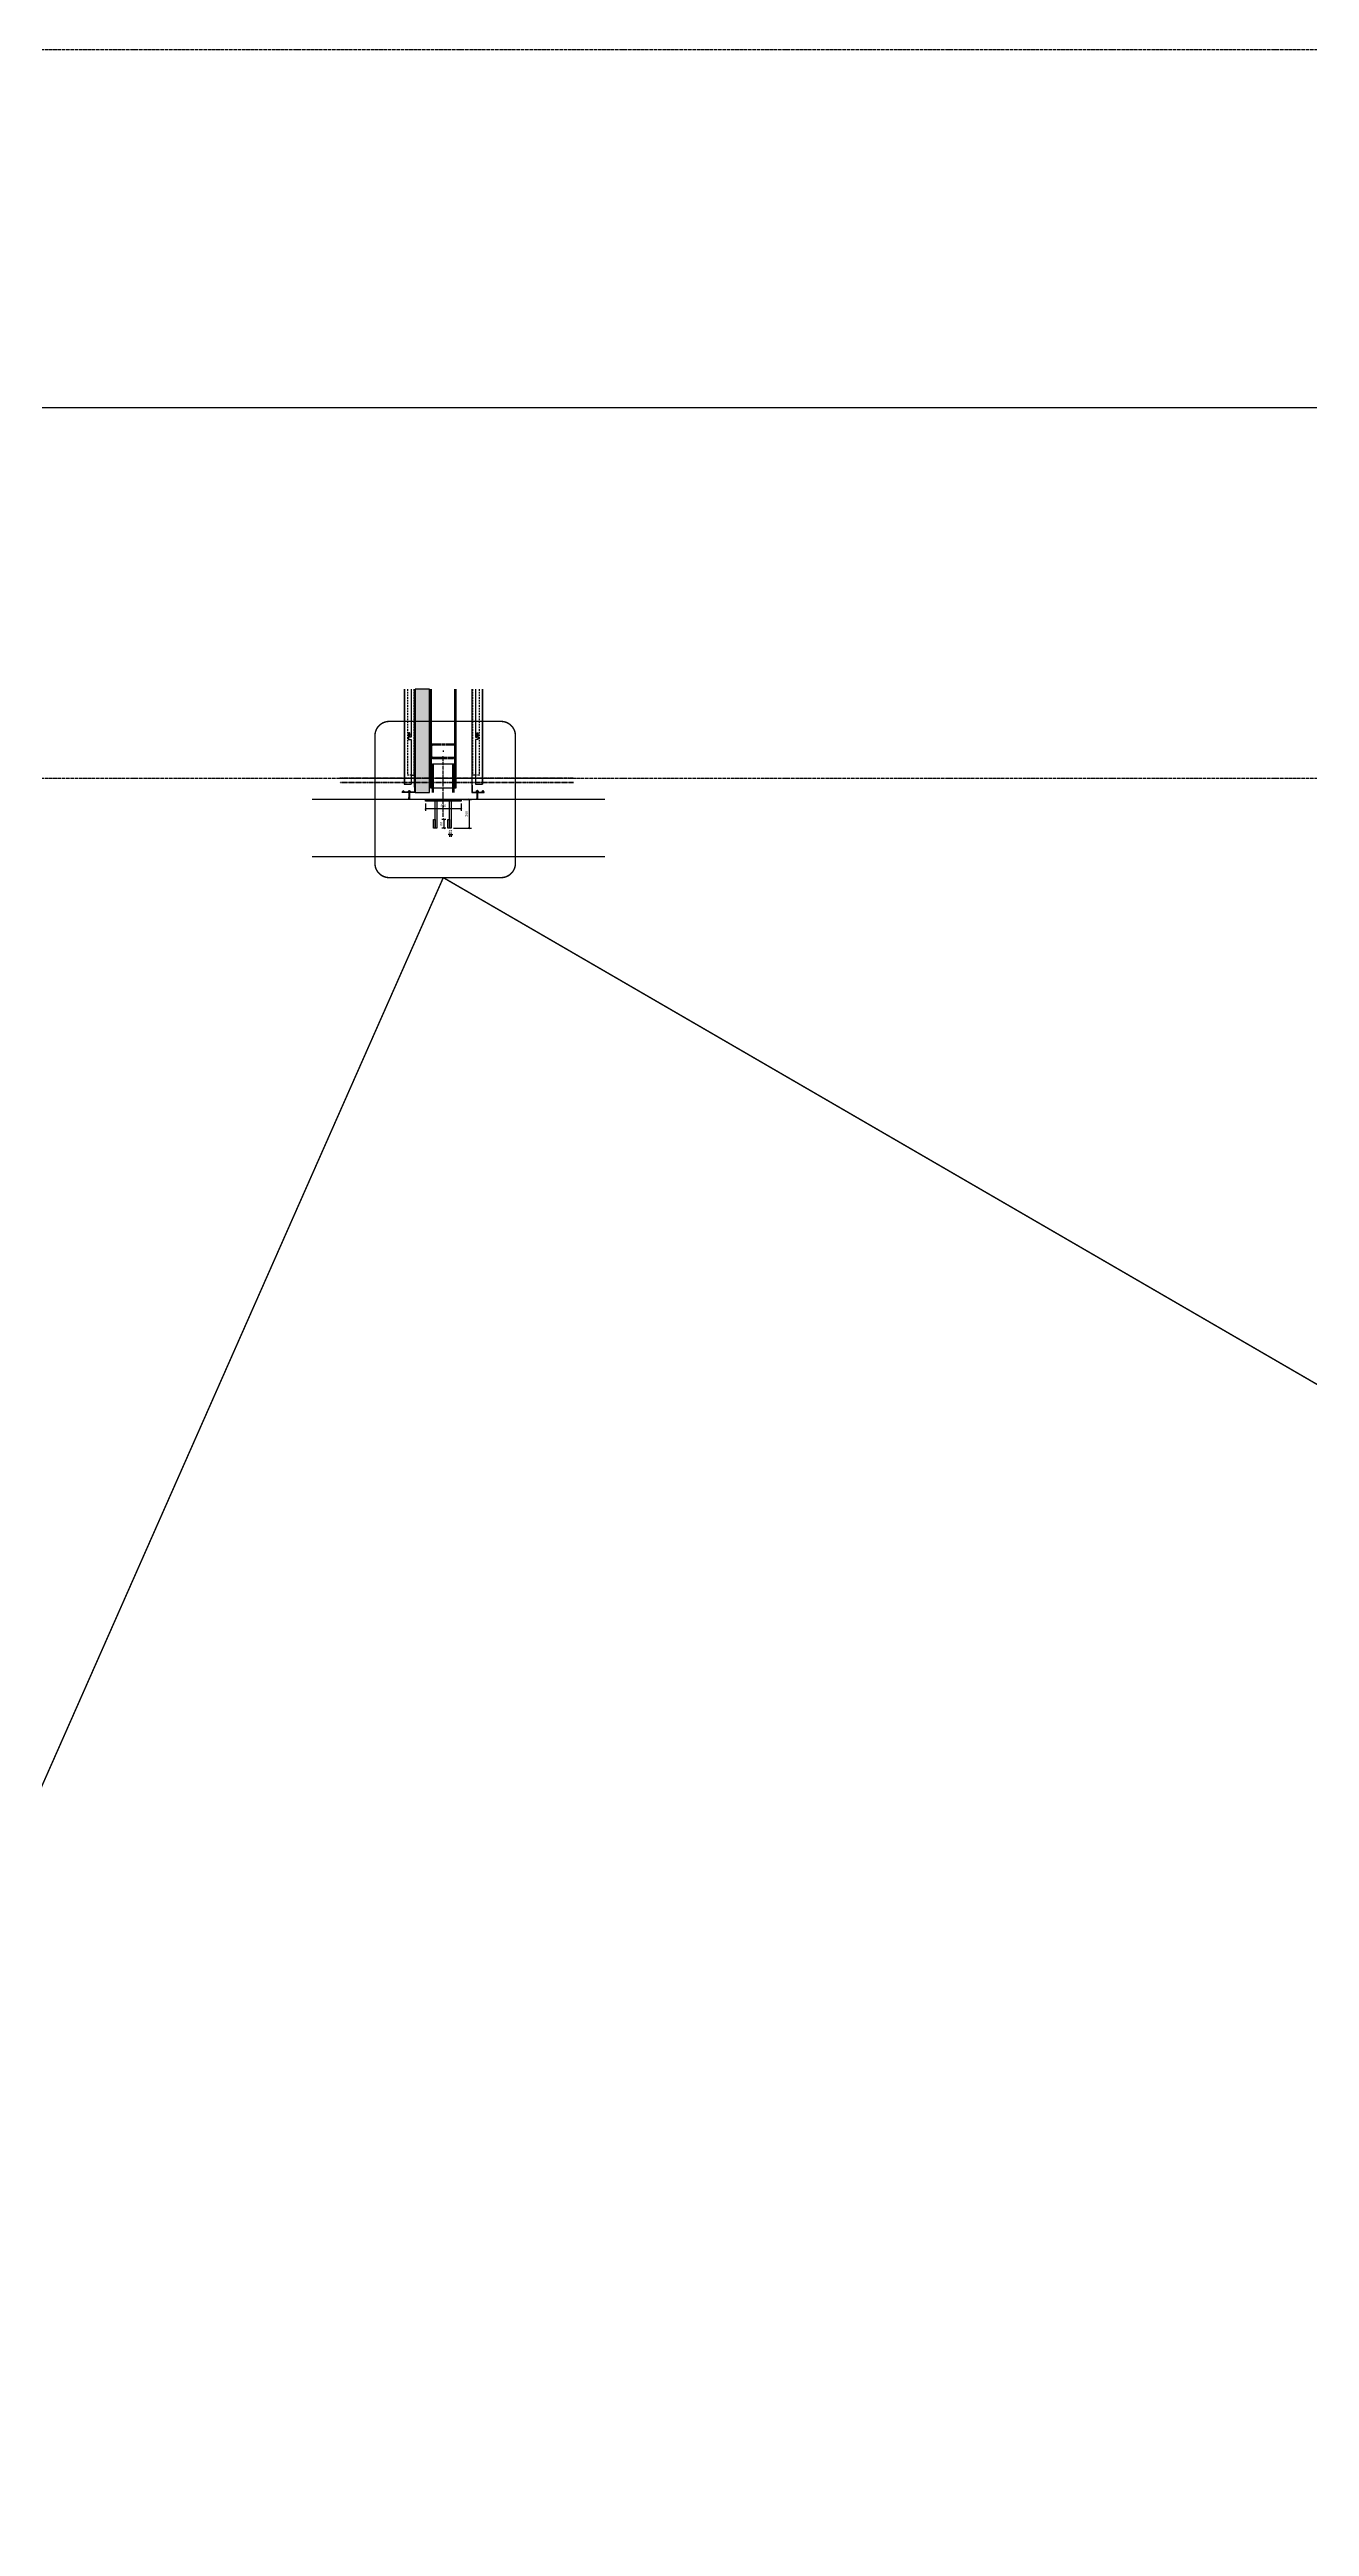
# Model space of a CAD drawing. Header units: millimetres. Extents: x 0 to 119933, y -45162 to 41221.
# Drawn here: x 78264 to 87105, y -17383 to 0 of the extents above; entities that cross this region are included whole.
import ezdxf

# ---------------------------------------------------------------- set-up
doc = ezdxf.new("R2010")
doc.units = ezdxf.units.MM
for name, pattern in [('ACAD_ISO02W100', [15, 12, -3]), ('ACAD_ISO04W100', [30, 24, -3, 0, -3]), ('CENTER', [2, 1.25, -0.25, 0.25, -0.25]), ('CENTER-PISA', [11, 6, -2, 1, -2]), ('CENTER2', [28.575, 19.05, -3.175, 3.175, -3.175]), ('DASH', [0.35, 0.25, -0.1]), ('DASHED', [0.75, 0.5, -0.25]), ('HIDDEN', [0.375, 0.25, -0.125])]:
    doc.linetypes.add(name, pattern=pattern)
doc.layers.get('DEFPOINTS').update_dxf_attribs({"color": 166})
doc.layers.add('_EDO-BYOTHERS-SECTION', color=250, linetype='HIDDEN', lineweight=30)
for name, color, linetype in [('F-Alum', 4, 'Continuous'), ('F-steel', 3, 'Continuous'), ('F_ALUM', 4, 'Continuous'), ('F_CNTR', 1, 'ACAD_ISO04W100'), ('F_CONC', 7, 'Continuous'), ('F_DASH', 8, 'ACAD_ISO02W100'), ('F_FIXS', 1, 'Continuous'), ('F_SEAL', 8, 'Continuous'), ('F_STEL', 3, 'Continuous'), ('INSUL', 8, 'Continuous'), ('中心线', 1, 'CENTER2'), ('螺栓钉类', 241, 'Continuous')]:
    doc.layers.add(name, color=color, linetype=linetype)
doc.styles.add('Arial', font='arial.ttf')
doc.dimstyles.new('10x of Arup4', dxfattribs={"dimscale": 10, "dimtxt": 1.7, "dimasz": 1, "dimexe": 1.5, "dimexo": 1.5, "dimgap": 1, "dimtad": 1, "dimdec": 1, "dimdsep": 46, "dimtxsty": 'Arial', "dimblk": 'OBLIQUE', "dimcen": 0, "dimclrd": 1, "dimclre": 1, "dimclrt": 7, "dimadec": 0, "dimazin": 0, "dimtfac": 1, "dimtdec": 1, "dimtix": 1, "dimtofl": 0, "dimtmove": 2, "dimatfit": 3, "dimfxl": 5, "dimtfill": 1, "dimtolj": 1, "dimtzin": 0, "dimlwd": -1, "dimlwe": -1, "dimarcsym": 0})
pattern_1 = [(45, (-191682.4891, 68303.0561), (-0.8838834765, 0.8838834765), []), (135, (-191682.4891, 68303.0561), (-0.8838834765, -0.8838834765), [])]

# ---------------------------------------------------------------- blocks, each defined once
blk = doc.blocks.new('*U243')
at = {"layer": 'INSUL', "lineweight": 0}
h = blk.add_hatch(dxfattribs=at)
h.set_pattern_fill('岩棉', color=256, scale=100, style=0, pattern_type=2)
h.set_pattern_definition([(171.7889, (53.3, 199.0476), (-673.201724, 100.000002), [3.3342, -696.8454]), (146.90866, (56.223, 197.1429), (-158.400404, 100.000001), [3.4887, -729.1451]), (132.32733, (58.3914, 194.762), (-178.200457, 199.999999), [3.2205, -673.0858]), (114.797, (59.7115, 191.905), (-39.6001, 100), [3.1473, -327.3221]), (91.62022, (59.8057, 188.5714), (-19.80005, 600), [3.3347, -696.9453]), (82.824825, (50.09429, 111.42857), (138.600349442, 1099.999997034), [77.75174, -16250.113]), (97.175175, (69.70576, 111.42857), (-138.600352483, 1099.999996652), [77.75174, -16250.113]), (88.37978, (59.9943, 188.5714), (19.800043, 600), [3.3347, -696.9453]), (65.203, (60.0886, 191.905), (39.6001, 100), [3.1473, -327.3221]), (47.67267, (61.4086, 194.762), (178.200457, 200), [3.2205, -673.0858]), (33.09134, (63.5772, 197.1429), (158.400403, 100.000004), [3.4887, -729.1451]), (8.2111, (66.5, 199.0476), (673.201725, 100), [3.3342, -696.8454]), (87.1662, (50, 109.524), (19.80004, 300), [1.9071, -398.5826]), (103.9014, (50.4714, 107.619), (-79.200203, 300), [1.9622, -410.107]), (111.6036, (51.226, 105.714), (-19.80005, 100), [2.0487, -105.5067]), (122.76135, (52.4514, 103.8095), (-59.400154, 100), [2.265, -473.3977]), (138.29055, (54.0543, 102.381), (-118.800303, 100.000002), [2.147, -448.741]), (152.0035, (55.8457, 101.4286), (-178.200458, 100), [2.0289, -424.0312]), (166.4772, (57.8257, 100.9524), (-396.001014, 100.000003), [2.0365, -425.6205]), (167.07075, (59.9, 100.476), (-415.801066, 100), [2.1282, -444.8039]), (12.92924, (59.9, 100.476), (415.801066, 100), [2.1282, -444.8039]), (13.5228, (61.9743, 100.9524), (396.001015, 100), [2.0365, -425.6205]), (27.9965, (63.9543, 101.4286), (198.000505, 100.000004), [2.0289, -424.0312]), (41.70945, (65.7458, 102.381), (118.800302, 100.000003), [2.147, -448.741]), (57.23865, (67.3486, 103.8095), (198.000504, 300.000002), [2.265, -473.3977]), (68.3964, (68.574, 105.714), (19.80005, 100), [2.0487, -105.5067]), (76.0986, (69.3286, 107.619), (19.80005, 100), [1.9622, -410.107]), (92.8338, (69.8, 109.524), (-19.80005, 300), [1.9071, -398.5826])])
h.paths.add_polyline_path([(0, 0), (725, 0), (725, 100), (0, 100)])
at = {"layer": 'INSUL'}
blk.add_lwpolyline([(0, 0), (725, 0), (725, 100), (0, 100)], close=True, dxfattribs=at)
blk = doc.blocks.new('M10-NUT-S')
at = {"color": 251, "linetype": 'ACAD_ISO04W100', "ltscale": 0.2}
blk.add_line((12, 0), (-3, 0), dxfattribs=at)
blk.add_lwpolyline([(1, -9), (5, -9), (8, -9, 0.575805), (8, -5, 0.288675), (8, 5, 0.575805), (8, 9), (5, 9), (1, 9, 0.575805), (1, 5, 0.288675), (1, -5, 0.575805)], format="xyb", close=True)
for points in [[(0, -7), (0, 7)], [(1, 5), (5, 5), (8, 5)], [(10, -7), (10, 7)], [(1, -5), (5, -5), (8, -5)]]:
    blk.add_lwpolyline(points)
blk = doc.blocks.new('M10-NUT-GROUP')
at = {"color": 251, "linetype": 'ACAD_ISO04W100', "ltscale": 0.2}
blk.add_line((22, 0), (-3, 0), dxfattribs=at)
for p, q in [((1, 1), (0, 0)), ((1, 0), (0, -1))]:
    blk.add_line(p, q)
blk.add_lwpolyline([(1, -10), (1, 10), (0, 10), (0, -10)], close=True)
for points in [[(1, -7), (1, 7)], [(13, 4), (13, -4)], [(14, 4), (15, -4)]]:
    blk.add_lwpolyline(points)
blk.add_lwpolyline([(11, 4, 0.267949), (11, 4), (12, 5), (12, 5), (12, 4, 0.57735), (13, 4), (13, 5), (13, 5), (14, 4, 0.57735), (14, 4), (15, 5), (16, 4), (16, -4), (15, -5), (15, -4, 0.57735), (15, -4), (14, -5), (14, -5), (13, -4, 0.579837), (13, -4), (13, -5), (12, -5), (12, -4, 0.579837), (12, -4), (11, -5), (11, -5)], format="xyb")
blk.add_blockref('M10-NUT-S', (1, 0))
blk = doc.blocks.new('M10-MECHANICAL ANCHOR')
for p, q in [((-5, 0), (-5, -72)), ((5, 0), (5, -72)), ((-5, -72), (5, -72)), ((-5, -93), (-5, -89)), ((-5, -93), (-5, -97)), ((-5, -93), (5, -93)), ((-5, -97), (5, -97)), ((-4, -76), (-4, -72)), ((4, -72), (4, -76)), ((5, -89), (5, -93)), ((5, -93), (5, -97))]:
    blk.add_line(p, q)
at = {"color": 251, "linetype": 'CENTER'}
blk.add_line((0, 22), (0, -104), dxfattribs=at)
blk.add_lwpolyline([(-13, 0), (-13, 1), (12, 1), (12, 0)], close=True)
for points in [[(-6, -89), (0, -89, 1.061049), (-1, -85, -1.339139), (-1, -82, 1.339139), (-1, -79, -0.484532), (-3, -76), (-5, -76)], [(-2, -76, 0.494935), (-1, -78, -1.315172), (-1, -82, 1.339139), (-1, -85, -0.843584), (1, -89), (6, -89), (5, -76)]]:
    blk.add_lwpolyline(points, format="xyb", close=True)
at = {"rotation": 90}
blk.add_blockref('M10-NUT-GROUP', (0, 1), dxfattribs=at)
blk = doc.blocks.new('ddddddsflkdajfk')
at = {"xscale": 0.5, "yscale": 0.5, "zscale": 0.5, "rotation": 90}
blk.add_blockref('M10-MECHANICAL ANCHOR', (0, 0), dxfattribs=at)
blk = doc.blocks.new('A$C3041749B')
at = {"layer": 'F_SEAL'}
h = blk.add_hatch(dxfattribs=at)
h.set_pattern_fill('ANSI37', color=256, scale=10)
h.set_pattern_definition([(45, (-31185.409, 144.5434), (-0.883883476, 0.883883476), []), (135, (-31185.409, 144.5434), (-0.883883476, -0.883883476), [])])
edge = h.paths.add_edge_path()
edge.add_line((-1, 11), (-1, 11))
edge.add_line((-1, 11), (-1, 11))
edge.add_line((-1, 11), (-1, 11))
edge.add_line((-1, 11), (-1, 11))
edge.add_line((-1, 11), (-1, 11))
edge.add_line((-1, 11), (-2, 11))
edge.add_line((-2, 11), (-2, 11))
edge.add_line((-2, 11), (-2, 10))
edge.add_line((-2, 10), (-2, 10))
edge.add_line((-2, 10), (-2, 10))
edge.add_line((-2, 10), (-2, 10))
edge.add_line((-2, 10), (-2, 10))
edge.add_line((-2, 10), (-2, 10))
edge.add_line((-2, 10), (-2, 10))
edge.add_line((-2, 10), (-2, 10))
edge.add_line((-2, 10), (-2, 10))
edge.add_line((-2, 10), (-2, 10))
edge.add_line((-2, 10), (-2, 9))
edge.add_line((-2, 9), (-2, 9))
edge.add_line((-2, 9), (-2, 9))
edge.add_line((-2, 9), (-2, 9))
edge.add_line((-2, 9), (-3, 9))
edge.add_line((-3, 9), (-3, 9))
edge.add_line((-3, 9), (-3, 9))
edge.add_line((-3, 9), (-3, 9))
edge.add_line((-3, 9), (-3, 9))
edge.add_line((-3, 9), (-3, 9))
edge.add_line((-3, 9), (-3, 9))
edge.add_line((-3, 9), (-3, 8))
edge.add_line((-3, 8), (-3, 8))
edge.add_line((-3, 8), (-3, 8))
edge.add_line((-3, 8), (-3, 8))
edge.add_line((-3, 8), (-4, 8))
edge.add_line((-4, 8), (-4, 8))
edge.add_line((-4, 8), (-4, 8))
edge.add_line((-4, 8), (-4, 8))
edge.add_line((-4, 8), (-4, 8))
edge.add_line((-4, 8), (-4, 8))
edge.add_line((-4, 8), (-4, 8))
edge.add_line((-4, 8), (-4, 8))
edge.add_line((-4, 8), (-4, 8))
edge.add_line((-4, 8), (-4, 8))
edge.add_line((-4, 8), (-4, 8))
edge.add_line((-4, 8), (-5, 7))
edge.add_line((-5, 7), (-5, 7))
edge.add_line((-5, 7), (-5, 7))
edge.add_line((-5, 7), (-5, 7))
edge.add_line((-5, 7), (-5, 7))
edge.add_line((-5, 7), (-5, 7))
edge.add_line((-5, 7), (-5, 7))
edge.add_line((-5, 7), (-5, 7))
edge.add_line((-5, 7), (-5, 7))
edge.add_line((-5, 7), (-5, 7))
edge.add_line((-5, 7), (-5, 6))
edge.add_line((-5, 6), (-5, 6))
edge.add_line((-5, 6), (-5, 6))
edge.add_line((-5, 6), (-5, 6))
edge.add_line((-5, 6), (-5, 6))
edge.add_line((-5, 6), (-5, 6))
edge.add_line((-5, 6), (-6, 6))
edge.add_line((-6, 6), (-6, 6))
edge.add_line((-6, 6), (-6, 6))
edge.add_line((-6, 6), (-6, 5))
edge.add_line((-6, 5), (-6, 5))
edge.add_line((-6, 5), (-6, 5))
edge.add_line((-6, 5), (-6, 5))
edge.add_line((-6, 5), (-6, 5))
edge.add_line((-6, 5), (-6, 5))
edge.add_line((-6, 5), (-6, 5))
edge.add_line((-6, 5), (-6, 5))
edge.add_line((-6, 5), (-6, 4))
edge.add_line((-6, 4), (-6, 4))
edge.add_line((-6, 4), (-6, 4))
edge.add_line((-6, 4), (-6, 4))
edge.add_line((-6, 4), (-6, 4))
edge.add_line((-6, 4), (-6, 4))
edge.add_line((-6, 4), (-6, 4))
edge.add_line((-6, 4), (-6, 4))
edge.add_line((-6, 4), (-6, 4))
edge.add_line((-6, 4), (-6, 3))
edge.add_line((-6, 3), (-6, 3))
edge.add_line((-6, 3), (-6, 3))
edge.add_line((-6, 3), (-6, 3))
edge.add_line((-6, 3), (-6, 3))
edge.add_line((-6, 3), (-6, 3))
edge.add_line((-6, 3), (-6, 3))
edge.add_line((-6, 3), (-6, 3))
edge.add_line((-6, 3), (-6, 3))
edge.add_line((-6, 3), (-6, 3))
edge.add_line((-6, 3), (-6, 2))
edge.add_line((-6, 2), (-6, 2))
edge.add_line((-6, 2), (-6, 2))
edge.add_line((-6, 2), (-6, 2))
edge.add_line((-6, 2), (-6, 2))
edge.add_line((-6, 2), (-6, 2))
edge.add_line((-6, 2), (-7, 2))
edge.add_line((-7, 2), (-7, 2))
edge.add_line((-7, 2), (-7, 2))
edge.add_line((-7, 2), (-7, 1))
edge.add_line((-7, 1), (-7, 1))
edge.add_line((-7, 1), (-7, 1))
edge.add_line((-7, 1), (-7, 1))
edge.add_line((-7, 1), (-7, 1))
edge.add_line((-7, 1), (-7, 1))
edge.add_line((-7, 1), (-7, 0))
edge.add_line((-7, 0), (-8, 0))
edge.add_line((-8, 0), (-8, 0))
edge.add_line((-8, 0), (-8, 0))
edge.add_line((-8, 0), (-8, 0))
edge.add_line((-8, 0), (-6, 0))
edge.add_line((-6, 0), (-6, 1))
edge.add_line((-6, 1), (-5, 1))
edge.add_line((-5, 1), (-5, 1))
edge.add_line((-5, 1), (-3, 1))
edge.add_arc((-3, 3), 1.34, 210.1329, 270, ccw=False)
edge.add_line((-5, 2), (-5, 4))
edge.add_line((-5, 4), (-5, 5))
edge.add_arc((-3, 5), 1.34, 90, 149.8671, ccw=False)
edge.add_line((-3, 6), (-2, 6))
edge.add_arc((-2, 6), 0.075, 0, 60)
edge.add_line((-2, 6), (-3, 6))
edge.add_line((-3, 6), (-3, 7))
edge.add_line((-3, 7), (-2, 7))
edge.add_arc((-2, 7), 0.075, 300, 420)
edge.add_line((-2, 7), (-3, 7))
edge.add_line((-3, 7), (-3, 7))
edge.add_line((-3, 7), (-2, 8))
edge.add_arc((-2, 8), 0.075, 300, 420)
edge.add_line((-2, 8), (-3, 8))
edge.add_line((-3, 8), (-2, 8))
edge.add_line((-2, 8), (2, 8))
edge.add_line((2, 8), (2, 8))
edge.add_line((2, 8), (2, 8))
edge.add_arc((2, 8), 0.075, 120, 240)
edge.add_line((2, 8), (2, 8))
edge.add_line((2, 8), (2, 8))
edge.add_line((2, 8), (2, 7))
edge.add_arc((2, 7), 0.0745, 120, 240)
edge.add_line((2, 7), (2, 7))
edge.add_line((2, 7), (2, 7))
edge.add_line((2, 7), (2, 7))
edge.add_arc((2, 7), 0.0745, 120, 240)
edge.add_line((2, 6), (2, 6))
edge.add_line((2, 6), (2, 6))
edge.add_line((2, 6), (3, 6))
edge.add_arc((3, 5), 1.34, 30.1329, 90, ccw=False)
edge.add_line((5, 5), (5, 4))
edge.add_line((5, 4), (5, 2))
edge.add_arc((3, 3), 1.34, 270, 329.8671, ccw=False)
edge.add_line((3, 1), (5, 1))
edge.add_line((5, 1), (5, 1))
edge.add_line((5, 1), (6, 1))
edge.add_line((6, 1), (6, 0))
edge.add_line((6, 0), (8, 0))
edge.add_line((8, 0), (8, 0))
edge.add_line((8, 0), (8, 0))
edge.add_line((8, 0), (8, 0))
edge.add_line((8, 0), (8, 0))
edge.add_line((8, 0), (8, 0))
edge.add_line((8, 0), (8, 0))
edge.add_line((8, 0), (8, 0))
edge.add_line((8, 0), (8, 0))
edge.add_line((8, 0), (8, 0))
edge.add_line((8, 0), (8, 1))
edge.add_line((8, 1), (8, 1))
edge.add_line((8, 1), (8, 1))
edge.add_line((8, 1), (7, 1))
edge.add_line((7, 1), (7, 1))
edge.add_line((7, 1), (7, 1))
edge.add_line((7, 1), (7, 1))
edge.add_line((7, 1), (7, 1))
edge.add_line((7, 1), (7, 1))
edge.add_line((7, 1), (7, 1))
edge.add_line((7, 1), (7, 1))
edge.add_line((7, 1), (7, 1))
edge.add_line((7, 1), (7, 1))
edge.add_line((7, 1), (7, 1))
edge.add_line((7, 1), (7, 2))
edge.add_line((7, 2), (7, 2))
edge.add_line((7, 2), (7, 2))
edge.add_line((7, 2), (7, 2))
edge.add_line((7, 2), (7, 2))
edge.add_line((7, 2), (7, 2))
edge.add_line((7, 2), (7, 2))
edge.add_line((7, 2), (7, 2))
edge.add_line((7, 2), (7, 2))
edge.add_line((7, 2), (7, 2))
edge.add_line((7, 2), (7, 2))
edge.add_line((7, 2), (7, 2))
edge.add_line((7, 2), (7, 3))
edge.add_line((7, 3), (7, 3))
edge.add_line((7, 3), (7, 3))
edge.add_line((7, 3), (7, 3))
edge.add_line((7, 3), (7, 3))
edge.add_line((7, 3), (7, 3))
edge.add_line((7, 3), (7, 3))
edge.add_line((7, 3), (7, 3))
edge.add_line((7, 3), (7, 3))
edge.add_line((7, 3), (7, 3))
edge.add_line((7, 3), (7, 3))
edge.add_line((7, 3), (7, 3))
edge.add_line((7, 3), (7, 3))
edge.add_line((7, 3), (7, 4))
edge.add_line((7, 4), (7, 4))
edge.add_line((7, 4), (7, 4))
edge.add_line((7, 4), (7, 4))
edge.add_line((7, 4), (7, 4))
edge.add_line((7, 4), (7, 4))
edge.add_line((7, 4), (7, 4))
edge.add_line((7, 4), (7, 4))
edge.add_line((7, 4), (7, 4))
edge.add_line((7, 4), (6, 4))
edge.add_line((6, 4), (6, 4))
edge.add_line((6, 4), (6, 4))
edge.add_line((6, 4), (6, 4))
edge.add_line((6, 4), (6, 4))
edge.add_line((6, 4), (6, 5))
edge.add_line((6, 5), (6, 5))
edge.add_line((6, 5), (6, 5))
edge.add_line((6, 5), (6, 5))
edge.add_line((6, 5), (6, 5))
edge.add_line((6, 5), (6, 5))
edge.add_line((6, 5), (6, 5))
edge.add_line((6, 5), (6, 5))
edge.add_line((6, 5), (6, 5))
edge.add_line((6, 5), (6, 5))
edge.add_line((6, 5), (6, 5))
edge.add_line((6, 5), (6, 5))
edge.add_line((6, 5), (6, 5))
edge.add_line((6, 5), (6, 6))
edge.add_line((6, 6), (6, 6))
edge.add_line((6, 6), (6, 6))
edge.add_line((6, 6), (6, 6))
edge.add_line((6, 6), (6, 6))
edge.add_line((6, 6), (6, 6))
edge.add_line((6, 6), (6, 6))
edge.add_line((6, 6), (6, 6))
edge.add_line((6, 6), (6, 6))
edge.add_line((6, 6), (6, 6))
edge.add_line((6, 6), (6, 6))
edge.add_line((6, 6), (6, 6))
edge.add_line((6, 6), (6, 6))
edge.add_line((6, 6), (6, 6))
edge.add_line((6, 6), (5, 7))
edge.add_line((5, 7), (5, 7))
edge.add_line((5, 7), (5, 7))
edge.add_line((5, 7), (5, 7))
edge.add_line((5, 7), (5, 7))
edge.add_line((5, 7), (5, 7))
edge.add_line((5, 7), (5, 7))
edge.add_line((5, 7), (5, 7))
edge.add_line((5, 7), (5, 7))
edge.add_line((5, 7), (5, 7))
edge.add_line((5, 7), (5, 7))
edge.add_line((5, 7), (5, 7))
edge.add_line((5, 7), (5, 7))
edge.add_line((5, 7), (5, 7))
edge.add_line((5, 7), (5, 7))
edge.add_line((5, 7), (5, 7))
edge.add_line((5, 7), (5, 7))
edge.add_line((5, 7), (4, 7))
edge.add_line((4, 7), (4, 7))
edge.add_line((4, 7), (4, 7))
edge.add_line((4, 7), (4, 7))
edge.add_line((4, 7), (4, 8))
edge.add_line((4, 8), (4, 8))
edge.add_line((4, 8), (4, 8))
edge.add_line((4, 8), (4, 8))
edge.add_line((4, 8), (4, 8))
edge.add_line((4, 8), (4, 8))
edge.add_line((4, 8), (4, 8))
edge.add_line((4, 8), (4, 8))
edge.add_line((4, 8), (4, 8))
edge.add_line((4, 8), (4, 8))
edge.add_line((4, 8), (4, 8))
edge.add_line((4, 8), (3, 8))
edge.add_line((3, 8), (3, 8))
edge.add_line((3, 8), (3, 8))
edge.add_line((3, 8), (3, 8))
edge.add_line((3, 8), (3, 8))
edge.add_line((3, 8), (3, 8))
edge.add_line((3, 8), (3, 8))
edge.add_line((3, 8), (3, 8))
edge.add_line((3, 8), (3, 8))
edge.add_line((3, 8), (3, 9))
edge.add_line((3, 9), (3, 9))
edge.add_line((3, 9), (3, 9))
edge.add_line((3, 9), (3, 9))
edge.add_line((3, 9), (3, 9))
edge.add_line((3, 9), (3, 9))
edge.add_line((3, 9), (3, 9))
edge.add_line((3, 9), (3, 9))
edge.add_line((3, 9), (2, 9))
edge.add_line((2, 9), (2, 9))
edge.add_line((2, 9), (2, 9))
edge.add_line((2, 9), (2, 9))
edge.add_line((2, 9), (2, 9))
edge.add_line((2, 9), (2, 9))
edge.add_line((2, 9), (2, 9))
edge.add_line((2, 9), (2, 9))
edge.add_line((2, 9), (2, 9))
edge.add_line((2, 9), (2, 9))
edge.add_line((2, 9), (2, 9))
edge.add_line((2, 9), (2, 9))
edge.add_line((2, 9), (2, 10))
edge.add_line((2, 10), (2, 10))
edge.add_line((2, 10), (2, 10))
edge.add_line((2, 10), (2, 10))
edge.add_line((2, 10), (2, 10))
edge.add_line((2, 10), (1, 10))
edge.add_line((1, 10), (1, 10))
edge.add_line((1, 10), (1, 10))
edge.add_line((1, 10), (1, 10))
edge.add_line((1, 10), (1, 10))
edge.add_line((1, 10), (1, 10))
edge.add_line((1, 10), (1, 10))
edge.add_line((1, 10), (1, 10))
edge.add_line((1, 10), (1, 10))
edge.add_line((1, 10), (1, 10))
edge.add_line((1, 10), (1, 11))
edge.add_line((1, 11), (1, 11))
edge.add_line((1, 11), (1, 11))
edge.add_line((1, 11), (1, 11))
edge.add_line((1, 11), (1, 11))
edge.add_line((1, 11), (1, 11))
edge.add_line((1, 11), (1, 11))
edge.add_line((1, 11), (1, 11))
edge.add_line((1, 11), (1, 11))
edge.add_line((1, 11), (1, 11))
edge.add_line((1, 11), (1, 11))
edge.add_line((1, 11), (1, 12))
edge.add_line((1, 12), (1, 12))
edge.add_line((1, 12), (1, 12))
edge.add_line((1, 12), (1, 12))
edge.add_line((1, 12), (1, 12))
edge.add_line((1, 12), (1, 12))
edge.add_line((1, 12), (1, 12))
edge.add_line((1, 12), (1, 12))
edge.add_line((1, 12), (1, 12))
edge.add_line((1, 12), (0, 12))
edge.add_line((0, 12), (0, 12))
edge.add_line((0, 12), (0, 12))
edge.add_line((0, 12), (0, 12))
edge.add_line((0, 12), (0, 12))
edge.add_line((0, 12), (0, 12))
edge.add_line((0, 12), (0, 12))
edge.add_line((0, 12), (0, 12))
edge.add_line((0, 12), (0, 12))
edge.add_line((0, 12), (0, 12))
edge.add_line((0, 12), (0, 12))
edge.add_line((0, 12), (0, 12))
edge.add_line((0, 12), (0, 12))
edge.add_line((0, 12), (0, 12))
edge.add_line((0, 12), (-1, 12))
edge.add_line((-1, 12), (-1, 12))
edge.add_line((-1, 12), (-1, 12))
edge.add_line((-1, 12), (-1, 12))
edge.add_line((-1, 12), (-1, 12))
edge.add_line((-1, 12), (-1, 12))
edge.add_line((-1, 12), (-1, 12))
edge.add_line((-1, 12), (-1, 12))
edge.add_line((-1, 12), (-1, 12))
edge.add_line((-1, 12), (-1, 12))
edge.add_line((-1, 12), (-1, 11))
edge.add_line((-1, 11), (-1, 11))
edge.add_line((-1, 11), (-1, 11))
edge.add_line((-1, 11), (-1, 11))
blk.add_lwpolyline([(8, 0), (8, 0), (8, 0), (8, 1), (7, 1), (7, 1), (7, 1), (7, 2), (7, 2), (7, 2), (7, 3), (7, 3), (7, 3), (7, 3), (7, 4), (7, 4), (6, 4), (6, 5), (6, 5), (6, 5), (6, 5), (6, 6), (6, 6), (6, 6), (6, 6), (5, 7), (5, 7), (5, 7), (5, 7), (5, 7), (4, 7), (4, 8), (4, 8), (4, 8), (3, 8), (3, 8), (3, 9), (3, 9), (3, 9), (2, 9), (2, 9), (2, 9), (2, 10), (1, 10), (1, 10), (1, 10), (1, 11), (1, 11), (1, 11), (1, 12), (1, 12), (1, 12), (0, 12), (0, 12), (0, 12), (0, 12), (-1, 12), (-1, 12), (-1, 11), (-1, 11), (-1, 11), (-2, 11), (-2, 10), (-2, 10), (-2, 10), (-2, 10), (-2, 10), (-2, 9), (-3, 9), (-3, 9), (-3, 9), (-3, 8), (-3, 8), (-4, 8), (-4, 8), (-4, 8), (-4, 8), (-4, 8), (-5, 7), (-5, 7), (-5, 7), (-5, 7), (-5, 7), (-5, 6), (-5, 6), (-6, 6), (-6, 5), (-6, 5), (-6, 5), (-6, 5), (-6, 4), (-6, 4), (-6, 4), (-6, 4), (-6, 3), (-6, 3), (-6, 3), (-6, 3), (-6, 2), (-6, 2), (-6, 2), (-7, 2), (-7, 1), (-7, 1), (-7, 1), (-8, 0), (-8, 0)], dxfattribs=at)
blk.add_lwpolyline([(-8, 0), (-6, 0), (-6, 1), (-5, 1), (-5, 1), (-3, 1, -0.267328), (-5, 2), (-5, 4), (-5, 5, -0.267328), (-3, 6), (-2, 6, 0.267949), (-2, 6), (-3, 6), (-3, 7), (-2, 7, 0.57735), (-2, 7), (-3, 7), (-3, 7), (-2, 8, 0.57735), (-2, 8), (-3, 8), (-2, 8), (2, 8), (2, 8), (2, 8, 0.57735), (2, 8), (2, 8), (2, 8), (2, 7, 0.57735), (2, 7), (2, 7), (2, 7), (2, 7, 0.57735), (2, 6), (2, 6), (2, 6), (3, 6, -0.267328), (5, 5), (5, 4), (5, 2, -0.267328), (3, 1), (5, 1), (5, 1), (6, 1), (6, 0), (8, 0)], format="xyb", dxfattribs=at)
at = {"layer": 'F_FIXS', "rotation": 270}
blk.add_blockref('ddddddsflkdajfk', (0, 0), dxfattribs=at)
blk = doc.blocks.new('*U74')
at = {"layer": '中心线', "color": 1, "linetype": 'CENTER', "ltscale": 2.880968}
for p, q in [((7, 0), (-7, 0)), ((0, 7), (0, -7))]:
    blk.add_line(p, q, dxfattribs=at)
at = {"layer": '螺栓钉类', "linetype": 'ByBlock'}
blk.add_lwpolyline([(5, 3), (0, 6), (-5, 3), (-5, -3), (0, -6), (5, -3)], close=True, dxfattribs=at)
for radius in [6, 5, 2.46]:
    blk.add_circle((0, 0), radius, dxfattribs=at)
blk.add_arc((0, 0), 3, 270, 180, dxfattribs=at)
blk = doc.blocks.new('_OBLIQUE')
at = {"color": 0, "linetype": 'ByBlock'}
blk.add_line((-0.5, -0.5), (0.5, 0.5), dxfattribs=at)
blk = doc.blocks.new('*D167')
at = {"color": 1, "linetype": 'Continuous', "transparency": 16777216}
for p, q in [((-125, -27), (-125, -79)), ((-125, -64), (125, -64)), ((125, -27), (125, -79))]:
    blk.add_line(p, q, dxfattribs=at)
at = {"layer": 'DEFPOINTS', "color": 0, "transparency": 16777216}
for p in [(-125, -12, 0), (125, -12, 0), (125, -64)]:
    blk.add_point(p, dxfattribs=at)
at = {"color": 1, "transparency": 16777216, "xscale": 10, "yscale": 10, "zscale": 10, "rotation": 180}
blk.add_blockref('_OBLIQUE', (-125, -64), dxfattribs=at)
at = {"color": 1, "transparency": 16777216, "xscale": 10, "yscale": 10, "zscale": 10}
blk.add_blockref('_OBLIQUE', (125, -64), dxfattribs=at)
at = {"color": 7, "transparency": 16777216, "insert": (0, -45), "char_height": 17, "attachment_point": 5, "style": 'Arial', "bg_fill": 3, "box_fill_scale": 1.1, "bg_fill_color": 256, "bg_fill_true_color": 13158600, "bg_fill_transparency": 0}
blk.add_mtext('\\A1;250', dxfattribs=at)
blk = doc.blocks.new('*D168')
at = {"color": 1, "linetype": 'Continuous', "transparency": 16777216}
for p, q in [((140, 0), (197, 0)), ((182, 0), (182, -200)), ((71, -200), (197, -200))]:
    blk.add_line(p, q, dxfattribs=at)
at = {"layer": 'DEFPOINTS', "color": 0, "transparency": 16777216}
blk.add_point((56, -200, 0), dxfattribs=at)
at = {"color": 1, "transparency": 16777216, "xscale": 10, "yscale": 10, "zscale": 10}
for p, rotation in [((182, 0), 90), ((182, -200), 270)]:
    blk.add_blockref('_OBLIQUE', p, dxfattribs=dict(at, rotation=rotation))
at = {"color": 7, "transparency": 16777216, "insert": (163, -100), "char_height": 17, "attachment_point": 5, "rotation": 90, "style": 'Arial', "bg_fill": 3, "box_fill_scale": 1.1, "bg_fill_color": 256, "bg_fill_true_color": 13158600, "bg_fill_transparency": 0}
blk.add_mtext('\\A1;200', dxfattribs=at)
at = {"layer": 'DEFPOINTS', "color": 0, "transparency": 16777216}
for p in [(125, 0, 0), (182, -200)]:
    blk.add_point(p, dxfattribs=at)
blk = doc.blocks.new('*D169')
at = {"color": 1, "linetype": 'Continuous', "transparency": 16777216}
for p, q in [((17, -140), (-10, -140)), ((5, -140), (5, -200)), ((17, -200), (-10, -200))]:
    blk.add_line(p, q, dxfattribs=at)
at = {"color": 1, "transparency": 16777216, "xscale": 10, "yscale": 10, "zscale": 10}
for p, rotation in [((5, -140), 90), ((5, -200), 270)]:
    blk.add_blockref('_OBLIQUE', p, dxfattribs=dict(at, rotation=rotation))
at = {"color": 7, "transparency": 16777216, "insert": (-14, -170), "char_height": 17, "attachment_point": 5, "rotation": 90, "style": 'Arial', "bg_fill": 3, "box_fill_scale": 1.1, "bg_fill_color": 256, "bg_fill_true_color": 13158600, "bg_fill_transparency": 0}
blk.add_mtext('\\A1;60', dxfattribs=at)
at = {"layer": 'DEFPOINTS', "color": 0, "transparency": 16777216}
for p in [(32, -140, 0), (5, -200), (32, -200, 0)]:
    blk.add_point(p, dxfattribs=at)
blk = doc.blocks.new('*D170')
at = {"color": 1, "linetype": 'Continuous', "transparency": 16777216}
for p, q in [((44, -246), (34, -246)), ((44, -215), (44, -261)), ((56, -215), (56, -261)), ((56, -246), (66, -246))]:
    blk.add_line(p, q, dxfattribs=at)
at = {"color": 1, "transparency": 16777216, "xscale": 10, "yscale": 10, "zscale": 10}
blk.add_blockref('_OBLIQUE', (44, -246), dxfattribs=at)
at = {"color": 1, "transparency": 16777216, "xscale": 10, "yscale": 10, "zscale": 10, "rotation": 180}
blk.add_blockref('_OBLIQUE', (56, -246), dxfattribs=at)
at = {"color": 7, "transparency": 16777216, "insert": (50, -227), "char_height": 17, "attachment_point": 5, "style": 'Arial', "bg_fill": 3, "box_fill_scale": 1.1, "bg_fill_color": 256, "bg_fill_true_color": 13158600, "bg_fill_transparency": 0}
blk.add_mtext('\\A1;12', dxfattribs=at)
at = {"layer": 'DEFPOINTS', "color": 0, "transparency": 16777216}
for p in [(44, -200, 0), (56, -200, 0), (56, -246)]:
    blk.add_point(p, dxfattribs=at)
blk = doc.blocks.new('RH180x100x08')
at = {"color": 0, "linetype": 'ByBlock'}
for points in [[(-34, -90), (34, -90, 0.414214), (50, -74), (50, 74, 0.414214), (34, 90), (-34, 90, 0.414214), (-50, 74), (-50, -74, 0.414214)], [(-34, -82), (34, -82, 0.414214), (42, -74), (42, 74, 0.414214), (34, 82), (-34, 82, 0.414214), (-42, 74), (-42, -74, 0.414214)]]:
    blk.add_lwpolyline(points, format="xyb", close=True, dxfattribs=at)
at = {"layer": 'DEFPOINTS', "linetype": 'CENTER-PISA'}
for p, q in [((-5, 0), (5, 0)), ((0, 5), (0, -5))]:
    blk.add_line(p, q, dxfattribs=at)
blk = doc.blocks.new('A$C29073de8')
for points in [[(-125, 0), (125, 0), (125, -12), (-125, -12)], [(-56, 0), (-44, 0), (-44, -200), (-56, -200)], [(44, 0), (56, 0), (56, -200), (44, -200)], [(-68, -140), (-56, -140), (-56, -200), (-68, -200)], [(32, -140), (44, -140), (44, -200), (32, -200)]]:
    blk.add_lwpolyline(points, close=True)
dim = blk.add_linear_dim(base=(125, -63.79, -0.03), p1=(-125, -12), p2=(125, -12), dimstyle='10x of Arup4', override={"dimarcsym": 1})
dim.commit()
dim.dimension.update_dxf_attribs({"geometry": '*D167', "text_midpoint": (0, -45.11, -0.03)})
dim = blk.add_linear_dim(base=(181.96, -200, -0.03), p1=(125, 0), p2=(56, -200), angle=90, dimstyle='10x of Arup4', override={"dimarcsym": 1})
dim.commit()
dim.dimension.update_dxf_attribs({"geometry": '*D168', "text_midpoint": (163.29, -100, -0.03)})
dim = blk.add_linear_dim(base=(4.75, -200, -0.03), p1=(32, -140), p2=(32, -200), angle=90, dimstyle='10x of Arup4', override={"dimarcsym": 1})
dim.commit()
dim.dimension.update_dxf_attribs({"geometry": '*D169', "text_midpoint": (-13.93, -170, -0.03)})
dim = blk.add_linear_dim(base=(56, -245.59, -0.03), p1=(44, -200), p2=(56, -200), dimstyle='10x of Arup4', override={"dimarcsym": 1})
dim.commit()
dim.dimension.update_dxf_attribs({"geometry": '*D170', "text_midpoint": (50, -227.05, -0.03)})

msp = doc.modelspace()

# ---------------------------------------------------------------- hatches: boundary and pattern name
at = {"layer": 'F_SEAL'}
h = msp.add_hatch(dxfattribs=at)
h.set_pattern_fill('ANSI37', color=8, scale=10)
h.set_pattern_definition(pattern_1)
edge = h.paths.add_edge_path()
edge.add_arc((80755.13, -5213.41), 0.0631, -210.729292, 30.729292, ccw=False)
edge.add_line((80755.07, -5213.38), (80738.61, -5213.38))
edge.add_arc((80725.73, -5199.01), 19.29, 311.858918, 352.362922)
edge.add_line((80744.85, -5201.57), (80755.18, -5213.38))
h = msp.add_hatch(dxfattribs=at)
h.set_pattern_fill('ANSI37', color=8, scale=10)
h.set_pattern_definition(pattern_1)
edge = h.paths.add_edge_path()
edge.add_arc((81298.39, -5213.41), 0.0631, 149.270708, 390.729292)
edge.add_line((81298.45, -5213.38), (81314.91, -5213.38))
edge.add_arc((81327.78, -5199.01), 19.29, 187.637078, 228.141082, ccw=False)
edge.add_line((81308.66, -5201.57), (81298.34, -5213.38))

# ---------------------------------------------------------------- linework, layer by layer
at = {"layer": '_EDO-BYOTHERS-SECTION', "color": 8, "lineweight": 50}
for points in [[(81940.94, -5113.37), (80301.11, -5113.37)], [(80301.11, -5143.37), (81940.94, -5143.37)]]:
    msp.add_lwpolyline(points, dxfattribs=at)
at = {"layer": '_EDO-BYOTHERS-SECTION', "color": 8, "lineweight": 50, "elevation": 0}
msp.add_lwpolyline([(80301.11, -5143.37), (81940.94, -5143.37)], dxfattribs=at)
at = {"layer": 'DEFPOINTS', "color": 2, "linetype": 'CENTER', "ltscale": 100, "const_width": 10}
for points in [[(81026.98, -5811.47), (75075.66, -19281.66)], [(81026.98, -5811.47), (100471.72, -17091.11)]]:
    msp.add_lwpolyline(points, dxfattribs=at)
at = {"layer": 'F-Alum'}
for p, q in [((80751.76, -4488.46, 5.32), (80751.76, -5155.01, 5.28)), ((80754.76, -4488.46, 5.32), (80754.76, -5155.01, 5.28)), ((81298.75, -4488.46, 5.32), (81298.75, -5155.01, 5.28)), ((81301.75, -4488.46, 5.32), (81301.75, -5155.01, 5.28)), ((80746.3, -5200.2, 5.4), (80744.8, -5201.51, 5.4)), ((80751.76, -5155.01, 5.56), (80801.26, -5155.01, 5.13)), ((80801.26, -5093.36, 5.4), (80824.76, -5093.36, 5.4)), ((81252.25, -5093.36, 5.4), (81228.75, -5093.36, 5.4)), ((81252.25, -5155.01, 5.99), (81301.75, -5155.01, 5.56)), ((81307.22, -5200.2, 5.4), (81308.72, -5201.51, 5.4))]:
    msp.add_line(p, q, dxfattribs=at)
at = {"layer": 'F-Alum', "color": 8, "linetype": 'DASHED', "ltscale": 25}
for p, q in [((80774.76, -4488.46, 5.4), (80774.76, -5093.36, 5.4)), ((80820.76, -4488.46, 5.4), (80820.76, -5093.36, 5.4)), ((81232.75, -4488.46, 5.4), (81232.75, -5094.39, 5.4)), ((81278.75, -4488.46, 5.4), (81278.75, -5094.39, 5.4)), ((80824.76, -5093.36, 5.4), (80774.76, -5093.36, 5.4)), ((81278.75, -5093.36, 5.4), (81228.75, -5093.36, 5.4))]:
    msp.add_line(p, q, dxfattribs=at)
at = {"layer": 'F-Alum', "color": 8, "linetype": 'DASH'}
for p, q in [((80950.16, -5013.51, -0.54), (81102.68, -5013.51, -0.53)), ((80950.16, -5213.51, -0.53), (80950.16, -5013.51, -0.53)), ((80958.16, -5213.51, -0.53), (80958.16, -5013.51, -0.53)), ((81094.68, -5213.51, -0.53), (81094.68, -5013.51, -0.53)), ((81102.68, -5213.51, -0.53), (81102.68, -5013.51, -0.53))]:
    msp.add_line(p, q, dxfattribs=at)
at = {"layer": 'F-Alum'}
for points, elevation in [([(80801.26, -4488.46), (80801.26, -4757.06)], 5.13), ([(81252.25, -4488.46), (81252.25, -4753.8)], 5.13), ([(80826.76, -5163.08), (80826.76, -5213.38), (80755.18, -5213.38), (80744.8, -5201.51)], 5.4), ([(80824.76, -5163.08), (80824.76, -5211.38), (80756.09, -5211.38), (80746.3, -5200.2)], 5.4), ([(81226.75, -5163.08), (81226.75, -5213.38), (81298.34, -5213.38), (81308.72, -5201.51)], 5.4), ([(81228.75, -5163.08), (81228.75, -5211.38), (81297.43, -5211.38), (81307.22, -5200.2)], 5.4)]:
    msp.add_lwpolyline(points, dxfattribs=dict(at, elevation=elevation))
at = {"layer": 'F-Alum', "color": 8, "linetype": 'DASH', "elevation": 5.79}
for points in [[(80944.76, -5181.42), (80944.76, -4488.46)], [(81108.76, -5181.42), (81108.76, -4488.46)]]:
    msp.add_lwpolyline(points, dxfattribs=at)
at = {"layer": 'F-Alum', "elevation": 5.13}
for points in [[(80801.26, -4708.83), (80801.26, -4826.07), (80791.76, -4826.07), (80791.76, -4798.81, 1), (80783.76, -4798.81), (80783.76, -4843.01), (80801.26, -4843.01), (80801.26, -5155.01)], [(81252.25, -4708.83), (81252.25, -4826.07), (81261.75, -4826.07), (81261.75, -4798.81, -1), (81269.75, -4798.81), (81269.75, -4843.01), (81252.25, -4843.01), (81252.25, -5155.01)]]:
    msp.add_lwpolyline(points, format="xyb", dxfattribs=at)
at = {"layer": 'F-steel', "ltscale": 10}
msp.add_line((80936.76, -5181.42, 5.79), (81116.76, -5181.42, 5.01), dxfattribs=at)
at = {"layer": 'F-steel', "ltscale": 10, "elevation": 5.79}
for points in [[(80936.76, -5181.42), (80936.76, -4488.46)], [(81116.76, -5181.42), (81116.76, -4488.46)]]:
    msp.add_lwpolyline(points, dxfattribs=at)
at = {"layer": 'F_ALUM', "elevation": 5.4}
for points in [[(80824.76, -5177.37), (80824.76, -4488.46)], [(80826.76, -4488.46), (80826.76, -5176.11)], [(81226.75, -4488.46), (81226.75, -5176.11)], [(81228.75, -5177.37), (81228.75, -4488.46)]]:
    msp.add_lwpolyline(points, dxfattribs=at)
at = {"layer": 'F_CNTR'}
for p, q in [((0, 0), (100188.66, 0)), ((0, -5113.37), (100188.66, -5113.37))]:
    msp.add_line(p, q, dxfattribs=at)
at = {"layer": 'F_CONC', "color": 5, "elevation": -6.94}
for points in [[(82161.02, -5263.38), (80107.84, -5263.38)], [(80107.84, -5663.38), (82161.02, -5663.38)]]:
    msp.add_lwpolyline(points, dxfattribs=at)
at = {"layer": 'F_SEAL', "color": 8, "elevation": 5.4}
for points in [[(80755.18, -5213.38, -1.75779199), (80755.07, -5213.38), (80738.61, -5213.38, 0.17859537), (80744.85, -5201.57)], [(81298.34, -5213.38, 1.75779199), (81298.45, -5213.38), (81314.91, -5213.38, -0.17859537), (81308.66, -5201.57)]]:
    msp.add_lwpolyline(points, format="xyb", close=True, dxfattribs=at)

# ---------------------------------------------------------------- block references
at = {"xscale": -1}
msp.add_blockref('A$C3041749B', (80788, -5211.38, 5.4), dxfattribs=at)
msp.add_blockref('A$C3041749B', (81265.52, -5211.38, 5.4))
at = {"layer": 'F_DASH', "color": 6, "rotation": 270}
msp.add_blockref('RH180x100x08', (81026.76, -4924.39, 5.4), dxfattribs=at)
at = {"layer": 'INSUL', "ltscale": 18000, "extrusion": (-6.09745e-10, 8.38721e-10, -1), "xscale": -1, "rotation": 270}
msp.add_blockref('*U243', (-80929.54, -5213.38, 0.92), dxfattribs=at)
at = {"layer": '螺栓钉类', "xscale": -1}
msp.add_blockref('*U74', (80787.76, -4809.83, 5.4), dxfattribs=at)
at = {"layer": '螺栓钉类'}
msp.add_blockref('*U74', (81265.75, -4809.83, 5.4), dxfattribs=at)

# ---------------------------------------------------------------- next in the draw order: block references
at = {"layer": 'F_STEL'}
msp.add_blockref('A$C29073de8', (81026.76, -5263.38, 5.4), dxfattribs=at)

# ---------------------------------------------------------------- next in the draw order: linework, layer by layer
at = {"layer": 'DEFPOINTS', "color": 2, "linetype": 'CENTER', "ltscale": 100, "const_width": 10}
msp.add_lwpolyline([(25202.03, -2513.56), (119827.63, -2513.56, -0.41421356), (119927.63, -2613.56), (119927.63, -45057.12, -0.41421356), (119827.63, -45157.12), (25202.03, -45157.12, -0.41421356), (25102.03, -45057.12), (25102.03, -2613.56, -0.41421356)], format="xyb", close=True, dxfattribs=at)
at = {"layer": 'DEFPOINTS', "color": 2, "linetype": 'CENTER', "ltscale": 100, "const_width": 10, "elevation": -6.94}
msp.add_lwpolyline([(80647.38, -4715.28), (81432.96, -4715.28, -0.41421356), (81532.96, -4815.28), (81532.96, -5711.47, -0.41421356), (81432.96, -5811.47), (80647.38, -5811.47, -0.41421356), (80547.38, -5711.47), (80547.38, -4815.28, -0.41421356)], format="xyb", close=True, dxfattribs=at)
at = {"layer": 'F_CNTR', "elevation": 5.4}
msp.add_lwpolyline([(81026.76, -5383.81), (81026.76, -4959.4)], dxfattribs=at)

doc.saveas('drawing.dxf')
